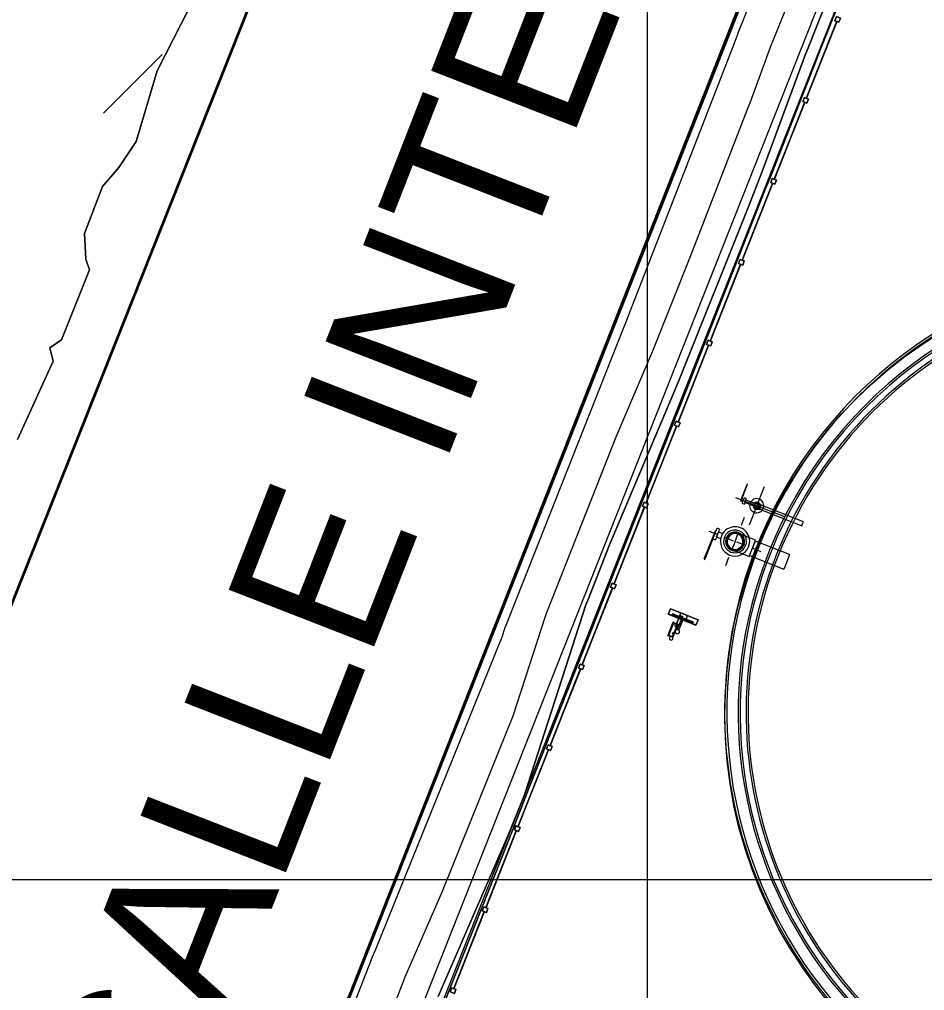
# Model space of a CAD drawing. Header units: metres. Extents: x -207 to 246, y -187 to 169.
# Drawn here: x -107.47 to -97.07, y -32.36 to -21.2 of the extents above; entities that cross this region are included whole.
import ezdxf

# ---------------------------------------------------------------- set-up
doc = ezdxf.new("R2010")
doc.units = ezdxf.units.M
doc.linetypes.add('Dash', pattern=[0.006, 0.003, -0.003])
for name, color, linetype, lineweight in [('A-GLAZ-CWMG', 7, 'Continuous', 9), ('ACHURADO', 7, 'Continuous', 9), ('C-TOPO', 7, 'Continuous', 9), ('C-TOPO-MAJR', 7, 'Continuous', 35), ('C-TOPO-MINR', 7, 'Continuous', 9), ('CERCO INTERIOR', 7, 'Continuous', 9), ('EQUIPOS PIS', 7, 'Continuous', 9), ('grilla', 7, 'Continuous', 9), ('P-SANR-FIXT', 7, 'Continuous', 9), ('P-SANR-FIXT-HDLN', 7, 'Dash', 9), ('solera', 7, 'Continuous', 35)]:
    doc.layers.add(name, color=color, linetype=linetype, lineweight=lineweight)
doc.layers.add('PR10-ARQ-PL-001-Emplazamiento-C-1_dwg', color=7, linetype='Continuous', lineweight=9, true_color=0x767676)
doc.layers.add('TEXTO', color=5, linetype='Continuous', lineweight=9, true_color=0x0000ff)
doc.styles.add('Arial', font='arial.ttf', dxfattribs={"height": 1.792988})

# ---------------------------------------------------------------- blocks, each defined once
blk = doc.blocks.new('Circular Mullion - 5mm-2127248-PLANTA SUPERFICIES')
at = {"layer": 'A-GLAZ-CWMG'}
for p, q in [((-107.648, -45.397), (-107.997, -46.28)), ((-107.646, -45.398), (-107.995, -46.281)), ((-107.995, -46.281), (-107.646, -45.398)), ((-107.993, -46.282), (-107.643, -45.399)), ((-107.646, -45.398), (-107.648, -45.397)), ((-107.643, -45.399), (-107.646, -45.398)), ((-107.997, -46.28), (-107.995, -46.281)), ((-107.995, -46.281), (-107.993, -46.282))]:
    blk.add_line(p, q, dxfattribs=at)
blk = doc.blocks.new('Rectangular Mullion - 50 x 50 mm-2128568-PLANTA SUPERFICIES')
at = {"layer": 'A-GLAZ-CWMG'}
for p, q in [((0.025, 0.025), (-0.025, 0.025)), ((-0.025, 0.025), (-0.025, -0.025)), ((0.025, -0.025), (0.025, 0.025)), ((-0.025, -0.025), (0.025, -0.025))]:
    blk.add_line(p, q, dxfattribs=at)
blk = doc.blocks.new('Rectangular Mullion - 50 x 50 mm-2128569-PLANTA SUPERFICIES')
at = {"layer": 'A-GLAZ-CWMG'}
for p, q in [((-0.025, -0.025), (-0.025, 0.025)), ((-0.025, 0.025), (0.025, 0.025)), ((0.025, 0.025), (0.025, -0.025)), ((0.025, -0.025), (-0.025, -0.025))]:
    blk.add_line(p, q, dxfattribs=at)
blk = doc.blocks.new('M_Tuberia Alimentación-01 - M_Tuberia Alimentación-01-2165010-PLANTA SUPERFICIES')
at = {"layer": 'P-SANR-FIXT'}
for p, q in [((-0.248, 0.025), (-0.255, 0.025)), ((-0.255, 0.025), (-0.255, -0.012)), ((-0.255, 0.02), (-0.255, -0.296)), ((-0.248, 0.02), (-0.255, 0.02)), ((-0.216, 0.065), (-0.248, 0.065)), ((-0.248, 0), (-0.248, 0.065)), ((-0.248, -0.012), (-0.248, 0.025)), ((-0.248, -0.296), (-0.248, 0.02)), ((-0.248, -0.065), (-0.248, 0)), ((-0.216, 0.065), (-0.216, 0)), ((-0.168, 0.03), (-0.216, 0.03)), ((-0.216, 0), (-0.216, 0.03)), ((-0.216, 0), (-0.216, -0.065)), ((-0.216, -0.03), (-0.216, 0)), ((-0.168, 0.03), (-0.168, 0)), ((-0.168, 0), (-0.168, -0.03)), ((0.215, 0.1), (0.106, 0.1)), ((0.215, 0), (0.215, 0.1)), ((0.639, 0.09), (0.215, 0.09)), ((0.215, 0), (0.215, 0.09)), ((0.215, -0.1), (0.215, 0)), ((0.215, -0.09), (0.215, 0)), ((0.639, 0.09), (0.639, 0)), ((0.639, 0), (0.639, -0.09)), ((-0.255, -0.317), (-0.255, -0.012)), ((-0.248, -0.012), (-0.255, -0.012)), ((-0.248, -0.012), (-0.248, -0.317)), ((-0.248, -0.065), (-0.216, -0.065)), ((-0.216, -0.03), (-0.168, -0.03)), ((0.106, -0.1), (0.215, -0.1)), ((0.215, -0.09), (0.639, -0.09)), ((-0.255, -0.296), (-0.255, -0.32)), ((-0.255, -0.317), (-0.248, -0.317)), ((-0.255, -0.32), (-0.248, -0.32)), ((-0.248, -0.32), (-0.248, -0.296))]:
    blk.add_line(p, q, dxfattribs=at)
at = {"layer": 'P-SANR-FIXT', "flags": 128}
for points in [[(0.106, 0.1), (0.102, 0.1), (0.097, 0.1), (0.093, 0.1), (0.089, 0.1), (0.085, 0.1), (0.081, 0.1), (0.077, 0.1), (0.073, 0.1), (0.069, 0.1), (0.065, 0.1), (0.061, 0.1), (0.057, 0.1), (0.053, 0.1), (0.05, 0.1), (0.046, 0.1), (0.043, 0.1), (0.039, 0.1), (0.036, 0.1), (0.033, 0.1), (0.03, 0.1), (0.027, 0.1), (0.024, 0.1), (0.022, 0.1), (0.019, 0.1), (0.017, 0.1), (0.015, 0.1), (0.012, 0.1), (0.011, 0.1), (0.009, 0.1), (0.007, 0.1), (0.006, 0.1), (0.004, 0.1), (0.003, 0.1), (0.002, 0.1), (0.002, 0.1), (0.001, 0.1), (0, 0.1), (0, 0.1), (0, 0.1)], [(0, -0.1), (0, -0.1), (0, -0.1), (0.001, -0.1), (0.001, -0.1), (0.002, -0.1), (0.003, -0.1), (0.004, -0.1), (0.005, -0.1), (0.007, -0.1), (0.008, -0.1), (0.01, -0.1), (0.012, -0.1), (0.014, -0.1), (0.016, -0.1), (0.018, -0.1), (0.021, -0.1), (0.024, -0.1), (0.026, -0.1), (0.029, -0.1), (0.032, -0.1), (0.035, -0.1), (0.038, -0.1), (0.042, -0.1), (0.045, -0.1), (0.049, -0.1), (0.052, -0.1), (0.056, -0.1), (0.06, -0.1), (0.064, -0.1), (0.068, -0.1), (0.071, -0.1), (0.076, -0.1), (0.08, -0.1), (0.084, -0.1), (0.088, -0.1), (0.092, -0.1), (0.096, -0.1), (0.101, -0.1), (0.105, -0.1), (0.106, -0.1)]]:
    blk.add_lwpolyline(points, dxfattribs=at)
at = {"layer": 'P-SANR-FIXT'}
for radius, start, end in [(0.168, 360, 180), (0.168, 360, 180), (0.168, 360, 180), (0.168, 360, 180), (0.168, 360, 180), (0.168, 360, 180), (0.131, 0, 180), (0.131, 360, 180), (0.131, 360, 180), (0.131, 360, 180), (0.168, 180, 360), (0.168, 180, 360), (0.168, 180, 360), (0.168, 180, 360), (0.168, 180, 360), (0.168, 180, 360), (0.131, 180, 0), (0.131, 180, 360), (0.131, 180, 360), (0.131, 180, 360), (0.109, 360, 180), (0.109, 360, 180), (0.109, 360, 180), (0.109, 360, 180), (0.109, 180, 360), (0.109, 180, 360), (0.109, 180, 360), (0.109, 180, 360), (0.1, 0, 180), (0.091, 0, 180), (0.091, 0, 180), (0.091, 0, 180), (0.091, 0, 180), (0.091, 180, 0), (0.091, 180, 0), (0.091, 180, 0), (0.091, 180, 0), (0.1, 180, 360)]:
    blk.add_arc((0, 0), radius, start, end, dxfattribs=at)
at = {"layer": 'P-SANR-FIXT-HDLN'}
for p, q in [((0, 0), (0, 0.301)), ((-0.322, 0), (0, 0)), ((0.322, 0), (0, 0)), ((0, 0), (0, -0.301))]:
    blk.add_line(p, q, dxfattribs=at)
blk = doc.blocks.new('M_Tuberia Control-01 - M_Tuberia Control-01-2163993-PLANTA SUPERFICIES')
at = {"layer": 'P-SANR-FIXT'}
for p, q in [((0.153, 0.171), (0.148, 0.171)), ((0.148, 0.171), (0.214, 0.171)), ((0.148, 0.171), (0.148, -0.171)), ((0.148, 0.171), (0.148, -0.171)), ((0.214, 0.171), (0.153, 0.171)), ((0.153, 0.171), (0.153, -0.171)), ((0.153, 0.171), (0.153, -0.171)), ((0.157, 0.122), (0.157, -0.123)), ((0.167, -0.123), (0.167, 0.122)), ((0.214, -0.171), (0.214, 0.171)), ((0.214, 0.171), (0.214, -0.171)), ((0.084, 0.084), (-0.084, 0.084)), ((-0.084, 0.084), (0.084, 0.084)), ((-0.084, 0.084), (-0.084, 0.078)), ((-0.084, 0.084), (-0.084, 0.078)), ((0.084, 0.078), (-0.084, 0.078)), ((-0.084, 0.078), (0.084, 0.078)), ((-0.079, 0.078), (0.079, 0.078)), ((0.079, 0.078), (-0.079, 0.078)), ((-0.079, 0.025), (-0.079, 0.078)), ((-0.079, 0.078), (-0.079, 0.025)), ((-0.079, 0.025), (0.079, 0.025)), ((0.079, 0.025), (-0.079, 0.025)), ((-0.077, 0.078), (-0.077, 0.029)), ((-0.077, 0.029), (-0.077, 0.078)), ((0.077, 0.078), (-0.077, 0.078)), ((-0.077, 0.078), (0.077, 0.078)), ((-0.077, 0.029), (0.077, 0.029)), ((0.077, 0.029), (-0.077, 0.029)), ((0.124, 0.01), (0.023, 0.01)), ((0.124, 0.01), (0.023, 0.01)), ((0.184, 0.042), (0.065, 0.042)), ((0.065, 0.042), (0.184, 0.042)), ((0.065, 0.042), (0.065, 0.01)), ((0.065, 0.042), (0.065, 0.01)), ((0.184, 0.01), (0.065, 0.01)), ((0.065, 0.01), (0.184, 0.01)), ((0.077, 0.029), (0.077, 0.078)), ((0.077, 0.029), (0.077, 0.078)), ((0.079, 0.078), (0.079, 0.025)), ((0.079, 0.078), (0.079, 0.025)), ((0.084, 0.078), (0.084, 0.084)), ((0.084, 0.084), (0.084, 0.078)), ((0.148, 0.011), (0.124, 0.011)), ((0.124, 0.011), (0.124, 0.01)), ((0.214, 0.042), (0.148, 0.042)), ((0.148, 0.042), (0.214, 0.042)), ((0.148, 0.042), (0.148, -0.04)), ((0.148, 0.042), (0.148, -0.04)), ((0.148, 0.001), (0.148, 0.011)), ((0.148, -0.009), (0.148, 0.001)), ((0.157, 0.099), (0.157, -0.099)), ((0.168, -0.099), (0.168, 0.099)), ((0.184, 0.01), (0.184, 0.042)), ((0.184, 0.042), (0.184, 0.01)), ((0.214, -0.04), (0.214, 0.042)), ((0.214, 0.042), (0.214, -0.04)), ((0.023, -0.01), (0.124, -0.01)), ((0.023, -0.01), (0.124, -0.01)), ((0.129, -0.009), (0.148, -0.009)), ((0.214, -0.04), (0.148, -0.04)), ((0.148, -0.04), (0.214, -0.04)), ((0.214, -0.171), (0.148, -0.171)), ((0.148, -0.171), (0.153, -0.171)), ((0.153, -0.171), (0.214, -0.171))]:
    blk.add_line(p, q, dxfattribs=at)
at = {"layer": 'P-SANR-FIXT', "flags": 128}
for points in [[(0.157, 0.124), (0.157, 0.124), (0.157, 0.124), (0.157, 0.124), (0.157, 0.124), (0.157, 0.124), (0.157, 0.123), (0.157, 0.123), (0.157, 0.123), (0.157, 0.122), (0.157, 0.122), (0.157, 0.122), (0.157, 0.121), (0.157, 0.121), (0.157, 0.12), (0.157, 0.12), (0.157, 0.119), (0.157, 0.118), (0.157, 0.118), (0.157, 0.117), (0.157, 0.116), (0.157, 0.116), (0.157, 0.115), (0.157, 0.114), (0.157, 0.113), (0.157, 0.113), (0.157, 0.112), (0.157, 0.111), (0.157, 0.11), (0.157, 0.109), (0.157, 0.108), (0.157, 0.107), (0.157, 0.106), (0.157, 0.105), (0.157, 0.104), (0.157, 0.103), (0.157, 0.102), (0.157, 0.101), (0.157, 0.1), (0.157, 0.099), (0.157, 0.099)], [(0.168, 0.099), (0.168, 0.1), (0.168, 0.101), (0.168, 0.102), (0.168, 0.103), (0.168, 0.104), (0.168, 0.105), (0.168, 0.106), (0.168, 0.107), (0.168, 0.108), (0.168, 0.109), (0.168, 0.11), (0.168, 0.111), (0.168, 0.111), (0.168, 0.112), (0.168, 0.113), (0.168, 0.114), (0.168, 0.115), (0.168, 0.115), (0.168, 0.116), (0.168, 0.117), (0.168, 0.118), (0.168, 0.118), (0.168, 0.119), (0.168, 0.119), (0.168, 0.12), (0.168, 0.121), (0.168, 0.121), (0.168, 0.122), (0.168, 0.122), (0.168, 0.122), (0.168, 0.123), (0.168, 0.123), (0.168, 0.123), (0.168, 0.123), (0.168, 0.124), (0.168, 0.124), (0.168, 0.124), (0.168, 0.124), (0.168, 0.124)], [(0.157, -0.099), (0.157, -0.1), (0.157, -0.101), (0.157, -0.102), (0.157, -0.103), (0.157, -0.104), (0.157, -0.105), (0.157, -0.106), (0.157, -0.107), (0.157, -0.108), (0.157, -0.109), (0.157, -0.11), (0.157, -0.111), (0.157, -0.112), (0.157, -0.113), (0.157, -0.113), (0.157, -0.114), (0.157, -0.115), (0.157, -0.116), (0.157, -0.116), (0.157, -0.117), (0.157, -0.118), (0.157, -0.119), (0.157, -0.119), (0.157, -0.12), (0.157, -0.12), (0.157, -0.121), (0.157, -0.121), (0.157, -0.122), (0.157, -0.122), (0.157, -0.123), (0.157, -0.123), (0.157, -0.123), (0.157, -0.123), (0.157, -0.124), (0.157, -0.124), (0.157, -0.124), (0.157, -0.124), (0.157, -0.124), (0.157, -0.124)], [(0.168, -0.124), (0.168, -0.124), (0.168, -0.124), (0.168, -0.124), (0.168, -0.124), (0.168, -0.124), (0.168, -0.124), (0.168, -0.123), (0.168, -0.123), (0.168, -0.123), (0.168, -0.122), (0.168, -0.122), (0.168, -0.121), (0.168, -0.121), (0.168, -0.12), (0.168, -0.12), (0.168, -0.119), (0.168, -0.119), (0.168, -0.118), (0.168, -0.117), (0.168, -0.117), (0.168, -0.116), (0.168, -0.115), (0.168, -0.114), (0.168, -0.114), (0.168, -0.113), (0.168, -0.112), (0.168, -0.111), (0.168, -0.11), (0.168, -0.109), (0.168, -0.108), (0.168, -0.107), (0.168, -0.106), (0.168, -0.105), (0.168, -0.105), (0.168, -0.104), (0.168, -0.103), (0.168, -0.102), (0.168, -0.101), (0.168, -0.1), (0.168, -0.099)]]:
    blk.add_lwpolyline(points, dxfattribs=at)
at = {"layer": 'P-SANR-FIXT'}
for centre, radius, start, end in [((0.163, 0.124), 0.00518, 90, 270), ((0.163, 0.124), 0.00518, 270, 90), ((-0.099, 0.038), 0.02, 360, 180), ((-0.099, 0.038), 0.02, 0, 180), ((-0.099, 0.038), 0.02, 180, 360), ((-0.099, 0.038), 0.02, 180, 360), ((-0.039, 0.038), 0.0075, 0, 180), ((-0.039, 0.038), 0.0075, 0, 180), ((-0.039, 0.038), 0.0075, 180, 360), ((-0.039, 0.038), 0.0075, 180, 0), ((0, 0), 0.025, 0, 180), ((0, 0), 0.025, 0, 180), ((0, 0), 0.025, 180, 360), ((0, 0), 0.025, 180, 0), ((0.065, 0.038), 0.02, 0, 180), ((0.065, 0.038), 0.02, 0, 180), ((0.065, 0.038), 0.02, 180, 360), ((0.065, 0.038), 0.02, 180, 0), ((0.124, 0), 0.01, 0, 180), ((0.124, 0), 0.01, 0, 180), ((0.124, 0), 0.01, 180, 360), ((0.124, 0), 0.01, 180, 0), ((0.163, -0.124), 0.00518, 90, 270), ((0.163, -0.124), 0.00518, 270, 90)]:
    blk.add_arc(centre, radius, start, end, dxfattribs=at)
for points, knots in [([(0.163, 0.119), (0.162, 0.119), (0.162, 0.119), (0.161, 0.119), (0.161, 0.119), (0.16, 0.119), (0.16, 0.12), (0.159, 0.12), (0.159, 0.12), (0.159, 0.12), (0.159, 0.121), (0.158, 0.121), (0.158, 0.121), (0.158, 0.121), (0.158, 0.121), (0.158, 0.122), (0.158, 0.122), (0.158, 0.122), (0.158, 0.122), (0.158, 0.122), (0.158, 0.122), (0.158, 0.122), (0.158, 0.123), (0.158, 0.122), (0.158, 0.122), (0.158, 0.122), (0.158, 0.122), (0.158, 0.122), (0.158, 0.122), (0.158, 0.122), (0.158, 0.121), (0.158, 0.121), (0.158, 0.121), (0.158, 0.121), (0.159, 0.121), (0.159, 0.12), (0.159, 0.12), (0.159, 0.12), (0.16, 0.12), (0.16, 0.119), (0.161, 0.119), (0.161, 0.119), (0.162, 0.119), (0.162, 0.119), (0.163, 0.119)], [0, 0, 0, 0, 0.055556, 0.083333, 0.111111, 0.138889, 0.166667, 0.194444, 0.222222, 0.25, 0.277778, 0.305556, 0.319444, 0.333333, 0.347222, 0.361111, 0.388889, 0.416667, 0.430556, 0.444444, 0.458333, 0.472222, 0.5, 0.527778, 0.541667, 0.555556, 0.569444, 0.583333, 0.611111, 0.638889, 0.652778, 0.666667, 0.680556, 0.694444, 0.722222, 0.75, 0.777778, 0.805556, 0.833333, 0.861111, 0.888889, 0.916667, 0.944444, 1, 1, 1, 1]), ([(0.163, 0.119), (0.163, 0.119), (0.163, 0.119), (0.164, 0.119), (0.164, 0.119), (0.165, 0.119), (0.165, 0.12), (0.166, 0.12), (0.166, 0.12), (0.166, 0.12), (0.166, 0.121), (0.167, 0.121), (0.167, 0.121), (0.167, 0.121), (0.167, 0.121), (0.167, 0.122), (0.167, 0.122), (0.167, 0.122), (0.167, 0.122), (0.167, 0.122), (0.167, 0.122), (0.167, 0.122), (0.167, 0.123), (0.167, 0.122), (0.167, 0.122), (0.167, 0.122), (0.167, 0.122), (0.167, 0.122), (0.167, 0.122), (0.167, 0.122), (0.167, 0.121), (0.167, 0.121), (0.167, 0.121), (0.167, 0.121), (0.166, 0.121), (0.166, 0.12), (0.166, 0.12), (0.166, 0.12), (0.165, 0.12), (0.165, 0.119), (0.164, 0.119), (0.164, 0.119), (0.163, 0.119), (0.163, 0.119), (0.163, 0.119)], [0, 0, 0, 0, 0.055556, 0.083333, 0.111111, 0.138889, 0.166667, 0.194444, 0.222222, 0.25, 0.277778, 0.305556, 0.319444, 0.333333, 0.347222, 0.361111, 0.388889, 0.416667, 0.430556, 0.444444, 0.458333, 0.472222, 0.5, 0.527778, 0.541667, 0.555556, 0.569444, 0.583333, 0.611111, 0.638889, 0.652778, 0.666667, 0.680556, 0.694444, 0.722222, 0.75, 0.777778, 0.805556, 0.833333, 0.861111, 0.888889, 0.916667, 0.944444, 1, 1, 1, 1]), ([(0.025, 0), (0.025, 0.001), (0.025, 0.002), (0.025, 0.005), (0.024, 0.007), (0.023, 0.009), (0.023, 0.009), (0.023, 0.01), (0.023, 0.01), (0.023, 0.01), (0.023, 0.01)], [0, 0, 0, 0, 0.142857, 0.285714, 0.571429, 0.678571, 0.785714, 0.839286, 0.892857, 1, 1, 1, 1]), ([(0.023, 0.01), (0.023, 0.01), (0.023, 0.01), (0.023, 0.009), (0.024, 0.007), (0.025, 0.003), (0.025, 0.001), (0.025, 0)], [0, 0, 0, 0, 0.142857, 0.285714, 0.571429, 0.785714, 1, 1, 1, 1]), ([(0.025, 0), (0.025, 0.001), (0.025, 0.002), (0.025, 0.005), (0.024, 0.007), (0.023, 0.009), (0.023, 0.009), (0.023, 0.01), (0.023, 0.01), (0.023, 0.01), (0.023, 0.01)], [0, 0, 0, 0, 0.142857, 0.285714, 0.571429, 0.678571, 0.785714, 0.839286, 0.892857, 1, 1, 1, 1]), ([(0.023, 0.01), (0.023, 0.01), (0.023, 0.01), (0.023, 0.009), (0.024, 0.007), (0.025, 0.003), (0.025, 0.001), (0.025, 0)], [0, 0, 0, 0, 0.142857, 0.285714, 0.571429, 0.785714, 1, 1, 1, 1]), ([(0.025, 0), (0.025, -0.001), (0.025, -0.002), (0.025, -0.005), (0.024, -0.007), (0.023, -0.009), (0.023, -0.009), (0.023, -0.01), (0.023, -0.01), (0.023, -0.01), (0.023, -0.01)], [0, 0, 0, 0, 0.142857, 0.285714, 0.571429, 0.678571, 0.785714, 0.839286, 0.892857, 1, 1, 1, 1]), ([(0.023, -0.01), (0.023, -0.01), (0.023, -0.01), (0.023, -0.009), (0.024, -0.007), (0.025, -0.003), (0.025, -0.001), (0.025, 0)], [0, 0, 0, 0, 0.142857, 0.285714, 0.571429, 0.785714, 1, 1, 1, 1]), ([(0.025, 0), (0.025, -0.001), (0.025, -0.002), (0.025, -0.005), (0.024, -0.007), (0.023, -0.009), (0.023, -0.009), (0.023, -0.01), (0.023, -0.01), (0.023, -0.01), (0.023, -0.01)], [0, 0, 0, 0, 0.142857, 0.285714, 0.571429, 0.678571, 0.785714, 0.839286, 0.892857, 1, 1, 1, 1]), ([(0.023, -0.01), (0.023, -0.01), (0.023, -0.01), (0.023, -0.009), (0.024, -0.007), (0.025, -0.003), (0.025, -0.001), (0.025, 0)], [0, 0, 0, 0, 0.142857, 0.285714, 0.571429, 0.785714, 1, 1, 1, 1]), ([(0.114, 0), (0.114, 0), (0.114, 0.001), (0.115, 0.002), (0.115, 0.003), (0.115, 0.003), (0.115, 0.004), (0.115, 0.004), (0.116, 0.005), (0.116, 0.006), (0.116, 0.006), (0.117, 0.006), (0.117, 0.007), (0.117, 0.007), (0.118, 0.008), (0.119, 0.008), (0.119, 0.009), (0.12, 0.009), (0.121, 0.009), (0.122, 0.01), (0.124, 0.01), (0.124, 0.01)], [0, 0, 0, 0, 0.071429, 0.107143, 0.142857, 0.178571, 0.214286, 0.25, 0.285714, 0.321429, 0.357143, 0.392857, 0.428571, 0.464286, 0.5, 0.571429, 0.607143, 0.642857, 0.714286, 0.857143, 1, 1, 1, 1]), ([(0.124, 0.01), (0.124, 0.01), (0.122, 0.01), (0.121, 0.009), (0.12, 0.009), (0.119, 0.009), (0.119, 0.008), (0.118, 0.008), (0.118, 0.008), (0.117, 0.007), (0.117, 0.007), (0.117, 0.006), (0.116, 0.006), (0.116, 0.006), (0.116, 0.005), (0.115, 0.004), (0.115, 0.004), (0.115, 0.003), (0.115, 0.003), (0.115, 0.002), (0.114, 0.001), (0.114, 0), (0.114, 0)], [0, 0, 0, 0, 0.142857, 0.285714, 0.357143, 0.392857, 0.428571, 0.464286, 0.5, 0.535714, 0.571429, 0.607143, 0.642857, 0.678571, 0.714286, 0.75, 0.785714, 0.821429, 0.857143, 0.892857, 0.928571, 1, 1, 1, 1]), ([(0.114, 0), (0.114, 0), (0.114, 0.001), (0.115, 0.002), (0.115, 0.003), (0.115, 0.003), (0.115, 0.004), (0.115, 0.004), (0.116, 0.005), (0.116, 0.006), (0.116, 0.006), (0.117, 0.006), (0.117, 0.007), (0.117, 0.007), (0.118, 0.008), (0.119, 0.008), (0.119, 0.009), (0.12, 0.009), (0.121, 0.009), (0.122, 0.01), (0.124, 0.01), (0.124, 0.01)], [0, 0, 0, 0, 0.071429, 0.107143, 0.142857, 0.178571, 0.214286, 0.25, 0.285714, 0.321429, 0.357143, 0.392857, 0.428571, 0.464286, 0.5, 0.571429, 0.607143, 0.642857, 0.714286, 0.857143, 1, 1, 1, 1]), ([(0.124, 0.01), (0.124, 0.01), (0.122, 0.01), (0.121, 0.009), (0.12, 0.009), (0.119, 0.009), (0.119, 0.008), (0.118, 0.008), (0.118, 0.008), (0.117, 0.007), (0.117, 0.007), (0.117, 0.006), (0.116, 0.006), (0.116, 0.006), (0.116, 0.005), (0.115, 0.004), (0.115, 0.004), (0.115, 0.003), (0.115, 0.003), (0.115, 0.002), (0.114, 0.001), (0.114, 0), (0.114, 0)], [0, 0, 0, 0, 0.142857, 0.285714, 0.357143, 0.392857, 0.428571, 0.464286, 0.5, 0.535714, 0.571429, 0.607143, 0.642857, 0.678571, 0.714286, 0.75, 0.785714, 0.821429, 0.857143, 0.892857, 0.928571, 1, 1, 1, 1]), ([(0.134, 0.001), (0.134, 0.002), (0.134, 0.002), (0.134, 0.003), (0.134, 0.004), (0.133, 0.004), (0.133, 0.005), (0.133, 0.005), (0.133, 0.006), (0.133, 0.006), (0.132, 0.006), (0.132, 0.006), (0.132, 0.007), (0.131, 0.007), (0.131, 0.007), (0.131, 0.008), (0.131, 0.008), (0.13, 0.008), (0.13, 0.008), (0.13, 0.009), (0.129, 0.009), (0.129, 0.009), (0.129, 0.009), (0.129, 0.009), (0.129, 0.009), (0.128, 0.009), (0.128, 0.009), (0.128, 0.009), (0.127, 0.01), (0.127, 0.01), (0.127, 0.01), (0.126, 0.01), (0.125, 0.01), (0.125, 0.01), (0.124, 0.01)], [0, 0, 0, 0, 0.083333, 0.125, 0.166667, 0.208333, 0.25, 0.291667, 0.3125, 0.333333, 0.354167, 0.375, 0.416667, 0.458333, 0.479167, 0.5, 0.520833, 0.541667, 0.583333, 0.625, 0.645833, 0.65625, 0.666667, 0.677083, 0.6875, 0.708333, 0.75, 0.791667, 0.8125, 0.833333, 0.854167, 0.875, 0.916667, 1, 1, 1, 1]), ([(0.124, 0.01), (0.125, 0.01), (0.125, 0.01), (0.126, 0.01), (0.127, 0.01), (0.127, 0.01), (0.127, 0.01), (0.128, 0.009), (0.128, 0.009), (0.128, 0.009), (0.129, 0.009), (0.129, 0.009), (0.129, 0.009), (0.129, 0.009), (0.129, 0.009), (0.13, 0.009), (0.13, 0.008), (0.13, 0.008), (0.131, 0.008), (0.131, 0.008), (0.131, 0.007), (0.131, 0.007), (0.132, 0.007), (0.132, 0.006), (0.132, 0.006), (0.133, 0.006), (0.133, 0.006), (0.133, 0.005), (0.133, 0.005), (0.133, 0.004), (0.134, 0.004), (0.134, 0.003), (0.134, 0.002), (0.134, 0.002), (0.134, 0.001)], [0, 0, 0, 0, 0.083333, 0.125, 0.145833, 0.166667, 0.1875, 0.208333, 0.25, 0.291667, 0.3125, 0.322917, 0.333333, 0.34375, 0.354167, 0.375, 0.416667, 0.458333, 0.479167, 0.5, 0.520833, 0.541667, 0.583333, 0.625, 0.645833, 0.666667, 0.6875, 0.708333, 0.75, 0.791667, 0.833333, 0.875, 0.916667, 1, 1, 1, 1]), ([(0.134, 0), (0.134, -0.001), (0.134, -0.001), (0.134, -0.003), (0.134, -0.004), (0.133, -0.005), (0.132, -0.006), (0.132, -0.007), (0.131, -0.007), (0.131, -0.008), (0.131, -0.008), (0.131, -0.008), (0.13, -0.008), (0.13, -0.008), (0.13, -0.009), (0.129, -0.009), (0.129, -0.009), (0.129, -0.009), (0.129, -0.009), (0.129, -0.009), (0.129, -0.009), (0.129, -0.009), (0.129, -0.009), (0.129, -0.009), (0.13, -0.009), (0.13, -0.008), (0.13, -0.008), (0.131, -0.008), (0.131, -0.008), (0.131, -0.008), (0.131, -0.007), (0.132, -0.007), (0.132, -0.006), (0.133, -0.005), (0.134, -0.004), (0.134, -0.003), (0.134, -0.001), (0.134, -0.001), (0.134, 0)], [0, 0, 0, 0, 0.055556, 0.083333, 0.111111, 0.166667, 0.222222, 0.277778, 0.305556, 0.319444, 0.333333, 0.347222, 0.361111, 0.388889, 0.416667, 0.430556, 0.444444, 0.458333, 0.472222, 0.5, 0.527778, 0.541667, 0.555556, 0.569444, 0.583333, 0.611111, 0.638889, 0.652778, 0.666667, 0.680556, 0.694444, 0.722222, 0.777778, 0.833333, 0.888889, 0.916667, 0.944444, 1, 1, 1, 1]), ([(0.124, -0.01), (0.124, -0.01), (0.122, -0.01), (0.121, -0.009), (0.12, -0.009), (0.119, -0.009), (0.119, -0.008), (0.118, -0.008), (0.118, -0.008), (0.117, -0.007), (0.117, -0.007), (0.117, -0.006), (0.116, -0.006), (0.116, -0.006), (0.116, -0.005), (0.115, -0.004), (0.115, -0.004), (0.115, -0.003), (0.115, -0.003), (0.115, -0.002), (0.114, -0.001), (0.114, 0), (0.114, 0)], [0, 0, 0, 0, 0.142857, 0.285714, 0.357143, 0.392857, 0.428571, 0.464286, 0.5, 0.535714, 0.571429, 0.607143, 0.642857, 0.678571, 0.714286, 0.75, 0.785714, 0.821429, 0.857143, 0.892857, 0.928571, 1, 1, 1, 1]), ([(0.114, 0), (0.114, 0), (0.114, -0.001), (0.115, -0.002), (0.115, -0.003), (0.115, -0.003), (0.115, -0.004), (0.115, -0.004), (0.116, -0.005), (0.116, -0.006), (0.116, -0.006), (0.117, -0.006), (0.117, -0.007), (0.117, -0.007), (0.118, -0.008), (0.119, -0.008), (0.119, -0.009), (0.12, -0.009), (0.121, -0.009), (0.122, -0.01), (0.124, -0.01), (0.124, -0.01)], [0, 0, 0, 0, 0.071429, 0.107143, 0.142857, 0.178571, 0.214286, 0.25, 0.285714, 0.321429, 0.357143, 0.392857, 0.428571, 0.464286, 0.5, 0.571429, 0.607143, 0.642857, 0.714286, 0.857143, 1, 1, 1, 1]), ([(0.114, 0), (0.114, 0), (0.114, -0.001), (0.115, -0.002), (0.115, -0.003), (0.115, -0.003), (0.115, -0.004), (0.115, -0.004), (0.116, -0.005), (0.116, -0.006), (0.116, -0.006), (0.117, -0.006), (0.117, -0.007), (0.117, -0.007), (0.118, -0.008), (0.119, -0.008), (0.119, -0.009), (0.12, -0.009), (0.121, -0.009), (0.122, -0.01), (0.124, -0.01), (0.124, -0.01)], [0, 0, 0, 0, 0.071429, 0.107143, 0.142857, 0.178571, 0.214286, 0.25, 0.285714, 0.321429, 0.357143, 0.392857, 0.428571, 0.464286, 0.5, 0.571429, 0.607143, 0.642857, 0.714286, 0.857143, 1, 1, 1, 1]), ([(0.124, -0.01), (0.124, -0.01), (0.122, -0.01), (0.121, -0.009), (0.12, -0.009), (0.119, -0.009), (0.119, -0.008), (0.118, -0.008), (0.118, -0.008), (0.117, -0.007), (0.117, -0.007), (0.117, -0.006), (0.116, -0.006), (0.116, -0.006), (0.116, -0.005), (0.115, -0.004), (0.115, -0.004), (0.115, -0.003), (0.115, -0.003), (0.115, -0.002), (0.114, -0.001), (0.114, 0), (0.114, 0)], [0, 0, 0, 0, 0.142857, 0.285714, 0.357143, 0.392857, 0.428571, 0.464286, 0.5, 0.535714, 0.571429, 0.607143, 0.642857, 0.678571, 0.714286, 0.75, 0.785714, 0.821429, 0.857143, 0.892857, 0.928571, 1, 1, 1, 1]), ([(0.163, -0.119), (0.162, -0.119), (0.162, -0.119), (0.161, -0.119), (0.161, -0.119), (0.16, -0.12), (0.16, -0.12), (0.159, -0.12), (0.159, -0.12), (0.159, -0.121), (0.159, -0.121), (0.158, -0.121), (0.158, -0.121), (0.158, -0.121), (0.158, -0.122), (0.158, -0.122), (0.158, -0.122), (0.158, -0.122), (0.158, -0.123), (0.158, -0.123), (0.158, -0.123), (0.158, -0.123), (0.158, -0.123), (0.158, -0.123), (0.158, -0.123), (0.158, -0.123), (0.158, -0.123), (0.158, -0.122), (0.158, -0.122), (0.158, -0.122), (0.158, -0.122), (0.158, -0.121), (0.158, -0.121), (0.158, -0.121), (0.159, -0.121), (0.159, -0.121), (0.159, -0.12), (0.159, -0.12), (0.16, -0.12), (0.16, -0.12), (0.161, -0.119), (0.161, -0.119), (0.162, -0.119), (0.162, -0.119), (0.163, -0.119)], [0, 0, 0, 0, 0.055556, 0.083333, 0.111111, 0.138889, 0.166667, 0.194444, 0.222222, 0.25, 0.277778, 0.305556, 0.319444, 0.333333, 0.347222, 0.361111, 0.388889, 0.416667, 0.430556, 0.444444, 0.458333, 0.472222, 0.5, 0.527778, 0.541667, 0.555556, 0.569444, 0.583333, 0.611111, 0.638889, 0.652778, 0.666667, 0.680556, 0.694444, 0.722222, 0.75, 0.777778, 0.805556, 0.833333, 0.861111, 0.888889, 0.916667, 0.944444, 1, 1, 1, 1]), ([(0.163, -0.119), (0.163, -0.119), (0.163, -0.119), (0.164, -0.119), (0.164, -0.119), (0.165, -0.12), (0.165, -0.12), (0.166, -0.12), (0.166, -0.12), (0.166, -0.121), (0.166, -0.121), (0.167, -0.121), (0.167, -0.121), (0.167, -0.121), (0.167, -0.122), (0.167, -0.122), (0.167, -0.122), (0.167, -0.122), (0.167, -0.123), (0.167, -0.123), (0.167, -0.123), (0.167, -0.123), (0.167, -0.123), (0.167, -0.123), (0.167, -0.123), (0.167, -0.123), (0.167, -0.123), (0.167, -0.122), (0.167, -0.122), (0.167, -0.122), (0.167, -0.122), (0.167, -0.121), (0.167, -0.121), (0.167, -0.121), (0.166, -0.121), (0.166, -0.121), (0.166, -0.12), (0.166, -0.12), (0.165, -0.12), (0.165, -0.12), (0.164, -0.119), (0.164, -0.119), (0.163, -0.119), (0.163, -0.119), (0.163, -0.119)], [0, 0, 0, 0, 0.055556, 0.083333, 0.111111, 0.138889, 0.166667, 0.194444, 0.222222, 0.25, 0.277778, 0.305556, 0.319444, 0.333333, 0.347222, 0.361111, 0.388889, 0.416667, 0.430556, 0.444444, 0.458333, 0.472222, 0.5, 0.527778, 0.541667, 0.555556, 0.569444, 0.583333, 0.611111, 0.638889, 0.652778, 0.666667, 0.680556, 0.694444, 0.722222, 0.75, 0.777778, 0.805556, 0.833333, 0.861111, 0.888889, 0.916667, 0.944444, 1, 1, 1, 1])]:
    blk.add_open_spline(points, degree=3, knots=knots, dxfattribs=at)
for points in [[(0.134, 0), (0.134, 0), (0.134, 0.001), (0.134, 0.001), (0.134, 0.001)], [(0.134, 0.001), (0.134, 0.001), (0.134, 0.001), (0.134, 0), (0.134, 0)]]:
    blk.add_open_spline(points, degree=3, dxfattribs=at)
blk = doc.blocks.new('M_Tuberia Alimentación-02 - M_Tuberia Alimentación-02-2155587-PLANTA SUPERFICIES')
at = {"layer": 'P-SANR-FIXT'}
for p, q in [((0, 0), (0, 0.239)), ((-0.19, 0.19), (-0.193, 0.19)), ((-0.193, 0.19), (-0.193, 0.186)), ((-0.193, 0.19), (-0.193, 0.183)), ((-0.193, 0), (-0.193, 0.186)), ((-0.193, 0.183), (-0.193, -0.006)), ((-0.193, 0.183), (-0.19, 0.183)), ((-0.19, 0.183), (-0.19, 0.19)), ((-0.19, 0.186), (-0.19, 0.19)), ((-0.19, 0.186), (-0.19, 0)), ((-0.19, -0.006), (-0.19, 0.183)), ((-0.193, 0), (-0.193, -0.014)), ((-0.193, 0), (-0.19, 0)), ((-0.165, 0.014), (-0.19, 0.014)), ((-0.19, 0.014), (-0.19, 0)), ((-0.19, -0.014), (-0.19, 0)), ((-0.19, 0), (-0.19, -0.014)), ((-0.138, 0.034), (-0.165, 0.034)), ((-0.165, 0), (-0.165, 0.034)), ((-0.165, 0), (-0.165, 0.014)), ((-0.165, -0.014), (-0.165, 0)), ((-0.165, -0.034), (-0.165, 0)), ((-0.138, 0), (-0.138, 0.034)), ((-0.041, 0.014), (-0.138, 0.014)), ((-0.138, 0), (-0.138, 0.014)), ((-0.138, -0.034), (-0.138, 0)), ((-0.138, -0.014), (-0.138, 0)), ((-0.041, 0), (-0.041, 0.014)), ((-0.041, -0.014), (-0.041, 0)), ((0.047, 0.026), (0.042, 0.026)), ((0.047, 0), (0.047, 0.026)), ((0.566, 0.025), (0.047, 0.025)), ((0.047, 0), (0.047, 0.025)), ((0.047, -0.026), (0.047, 0)), ((0.566, 0), (0.566, 0.025)), ((-0.262, 0), (0.341, 0)), ((-0.193, -0.006), (-0.19, -0.006)), ((-0.193, -0.014), (-0.19, -0.014)), ((-0.19, -0.014), (-0.165, -0.014)), ((-0.165, -0.034), (-0.138, -0.034)), ((-0.138, -0.014), (-0.041, -0.014)), ((0, 0), (0, -0.239)), ((0.042, -0.026), (0.047, -0.026)), ((0.047, -0.025), (0.047, 0)), ((0.047, -0.025), (0.566, -0.025)), ((0.566, -0.025), (0.566, 0))]:
    blk.add_line(p, q, dxfattribs=at)
at = {"layer": 'P-SANR-FIXT', "flags": 128}
for points in [[(0.042, 0.026), (0.04, 0.026), (0.039, 0.026), (0.037, 0.026), (0.035, 0.026), (0.034, 0.026), (0.032, 0.026), (0.03, 0.026), (0.029, 0.026), (0.027, 0.026), (0.026, 0.026), (0.024, 0.026), (0.023, 0.026), (0.021, 0.026), (0.02, 0.026), (0.018, 0.026), (0.017, 0.026), (0.016, 0.026), (0.014, 0.026), (0.013, 0.026), (0.012, 0.026), (0.011, 0.026), (0.01, 0.026), (0.009, 0.026), (0.008, 0.026), (0.007, 0.026), (0.006, 0.026), (0.005, 0.026), (0.004, 0.026), (0.004, 0.026), (0.003, 0.026), (0.002, 0.026), (0.002, 0.026), (0.001, 0.026), (0.001, 0.026), (0.001, 0.026), (0, 0.026), (0, 0.026), (0, 0.026), (0, 0.026)], [(0, -0.026), (0, -0.026), (0, -0.026), (0, -0.026), (0.001, -0.026), (0.001, -0.026), (0.001, -0.026), (0.002, -0.026), (0.002, -0.026), (0.003, -0.026), (0.003, -0.026), (0.004, -0.026), (0.005, -0.026), (0.006, -0.026), (0.006, -0.026), (0.007, -0.026), (0.008, -0.026), (0.009, -0.026), (0.01, -0.026), (0.012, -0.026), (0.013, -0.026), (0.014, -0.026), (0.015, -0.026), (0.017, -0.026), (0.018, -0.026), (0.019, -0.026), (0.021, -0.026), (0.022, -0.026), (0.024, -0.026), (0.025, -0.026), (0.027, -0.026), (0.028, -0.026), (0.03, -0.026), (0.032, -0.026), (0.033, -0.026), (0.035, -0.026), (0.037, -0.026), (0.038, -0.026), (0.04, -0.026), (0.042, -0.026), (0.042, -0.026)]]:
    blk.add_lwpolyline(points, dxfattribs=at)
at = {"layer": 'P-SANR-FIXT'}
for radius, start, end in [(0.0814, 360, 180), (0.0814, 360, 180), (0.0814, 360, 180), (0.0814, 360, 180), (0.0814, 180, 360), (0.0814, 180, 360), (0.0814, 180, 360), (0.0814, 180, 360), (0.0411, 0, 180), (0.0411, 360, 180), (0.0411, 360, 180), (0.0411, 360, 180), (0.0411, 360, 180), (0.0411, 360, 180), (0.0411, 180, 0), (0.0411, 180, 360), (0.0411, 180, 360), (0.0411, 180, 360), (0.0411, 180, 360), (0.0411, 180, 360), (0.0264, 0, 180), (0.0264, 180, 0), (0.025, 0, 180), (0.025, 360, 180), (0.025, 180, 0), (0.025, 180, 360)]:
    blk.add_arc((0, 0), radius, start, end, dxfattribs=at)
blk = doc.blocks.new('M_Estanque-Terraza - M_Estanque-Terraza-2331352-PLANTA SUPERFICIES')
at = {"layer": 'P-SANR-FIXT'}
for radius, start, end in [(5.152, 0, 180), (5.152, 0, 180), (5.127, 360, 180), (5.127, 360, 180), (4.998, 360, 180), (4.976, 360, 180), (4.906, 0, 180), (4.883, 0, 180), (4.906, 180, 0), (4.883, 180, 0), (5.152, 223.8638, 0), (5.152, 223.8638, 0), (5.127, 223.8805, 0), (5.127, 223.8805, 0), (4.998, 223.9693, 0), (4.976, 223.9856, 360)]:
    blk.add_arc((0, 0), radius, start, end, dxfattribs=at)
blk = doc.blocks.new('YADRAN_LASQUEMAS_ARQ_MO_002_TERRAZAS_rvt-1-PLANTA SUPERFICIES')
at = {"layer": 'A-GLAZ-CWMG', "lineweight": 9, "extrusion": (0, 0, -1), "rotation": 111.5900000000005}
for name, p in [('Rectangular Mullion - 50 x 50 mm-2128568-PLANTA SUPERFICIES', (98.069, -21.199)), ('Rectangular Mullion - 50 x 50 mm-2128569-PLANTA SUPERFICIES', (98.069, -21.199)), ('Rectangular Mullion - 50 x 50 mm-2128568-PLANTA SUPERFICIES', (98.437, -22.128)), ('Rectangular Mullion - 50 x 50 mm-2128569-PLANTA SUPERFICIES', (98.437, -22.128)), ('Rectangular Mullion - 50 x 50 mm-2128568-PLANTA SUPERFICIES', (98.805, -23.058)), ('Rectangular Mullion - 50 x 50 mm-2128569-PLANTA SUPERFICIES', (98.805, -23.058)), ('Rectangular Mullion - 50 x 50 mm-2128568-PLANTA SUPERFICIES', (99.173, -23.988)), ('Rectangular Mullion - 50 x 50 mm-2128569-PLANTA SUPERFICIES', (99.173, -23.988)), ('Rectangular Mullion - 50 x 50 mm-2128568-PLANTA SUPERFICIES', (99.541, -24.918)), ('Rectangular Mullion - 50 x 50 mm-2128569-PLANTA SUPERFICIES', (99.541, -24.918)), ('Rectangular Mullion - 50 x 50 mm-2128568-PLANTA SUPERFICIES', (99.909, -25.848)), ('Rectangular Mullion - 50 x 50 mm-2128569-PLANTA SUPERFICIES', (99.909, -25.848)), ('Rectangular Mullion - 50 x 50 mm-2128568-PLANTA SUPERFICIES', (100.277, -26.778)), ('Rectangular Mullion - 50 x 50 mm-2128569-PLANTA SUPERFICIES', (100.277, -26.778)), ('Rectangular Mullion - 50 x 50 mm-2128568-PLANTA SUPERFICIES', (100.645, -27.707)), ('Rectangular Mullion - 50 x 50 mm-2128569-PLANTA SUPERFICIES', (100.645, -27.707)), ('Rectangular Mullion - 50 x 50 mm-2128568-PLANTA SUPERFICIES', (101.013, -28.637)), ('Rectangular Mullion - 50 x 50 mm-2128569-PLANTA SUPERFICIES', (101.013, -28.637)), ('Rectangular Mullion - 50 x 50 mm-2128568-PLANTA SUPERFICIES', (101.381, -29.567)), ('Rectangular Mullion - 50 x 50 mm-2128569-PLANTA SUPERFICIES', (101.381, -29.567)), ('Rectangular Mullion - 50 x 50 mm-2128568-PLANTA SUPERFICIES', (101.749, -30.497)), ('Rectangular Mullion - 50 x 50 mm-2128569-PLANTA SUPERFICIES', (101.749, -30.497)), ('Rectangular Mullion - 50 x 50 mm-2128568-PLANTA SUPERFICIES', (102.117, -31.427)), ('Rectangular Mullion - 50 x 50 mm-2128569-PLANTA SUPERFICIES', (102.117, -31.427)), ('Rectangular Mullion - 50 x 50 mm-2128568-PLANTA SUPERFICIES', (102.485, -32.357)), ('Rectangular Mullion - 50 x 50 mm-2128569-PLANTA SUPERFICIES', (102.485, -32.357))]:
    blk.add_blockref(name, p, dxfattribs=at)
at = {"layer": 'A-GLAZ-CWMG', "lineweight": 9}
for p in [(9.567, 24.176), (9.567, 24.176), (9.567, 24.176), (9.567, 24.176), (9.199, 23.246), (9.199, 23.246), (9.199, 23.246), (9.199, 23.246), (8.831, 22.316), (8.831, 22.316), (8.831, 22.316), (8.831, 22.316), (8.463, 21.386), (8.463, 21.386), (8.463, 21.386), (8.463, 21.386), (8.095, 20.456), (8.095, 20.456), (8.095, 20.456), (8.095, 20.456), (7.727, 19.527), (7.727, 19.527), (7.727, 19.527), (7.727, 19.527), (7.359, 18.597), (7.359, 18.597), (7.359, 18.597), (7.359, 18.597), (6.991, 17.667), (6.991, 17.667), (6.991, 17.667), (6.991, 17.667), (6.623, 16.737), (6.623, 16.737), (6.623, 16.737), (6.623, 16.737), (6.255, 15.807), (6.255, 15.807), (6.255, 15.807), (6.255, 15.807), (5.887, 14.877), (5.887, 14.877), (5.887, 14.877), (5.887, 14.877), (5.519, 13.948), (5.519, 13.948), (5.519, 13.948), (5.519, 13.948)]:
    blk.add_blockref('Circular Mullion - 5mm-2127248-PLANTA SUPERFICIES', p, dxfattribs=at)
at = {"layer": 'P-SANR-FIXT', "lineweight": 9}
for name, p, rotation in [('M_Estanque-Terraza - M_Estanque-Terraza-2331352-PLANTA SUPERFICIES', (-94.214, -29.162), 152.3428005354744), ('M_Tuberia Alimentación-02 - M_Tuberia Alimentación-02-2155587-PLANTA SUPERFICIES', (-98.998, -26.786), 338.4099999999995), ('M_Tuberia Alimentación-01 - M_Tuberia Alimentación-01-2165010-PLANTA SUPERFICIES', (-99.247, -27.196), 338.4099999999997), ('M_Tuberia Control-01 - M_Tuberia Control-01-2163993-PLANTA SUPERFICIES', (-99.909, -28.232), 68.41000000000078)]:
    blk.add_blockref(name, p, dxfattribs=dict(at, rotation=rotation))
blk = doc.blocks.new('PR10-ARQ-PL-001-Emplazamiento-C-1_dwg-674643-PLANTA SUPERFICIES')
at = {"layer": 'ACHURADO'}
h = blk.add_hatch(dxfattribs=at)
h.set_pattern_fill('FP_1', color=256, style=0, pattern_type=2)
h.set_pattern_definition([(90, (-655750.258, -5498481.082), (-3.592, 3.592), [0.9525, -6.232]), (45, (-655750.258, -5498481.082), (-3.5921024484, 3.5921024484), [0.9525, -4.127]), (135, (-655750.258, -5498481.082), (-3.5921024484, -3.5921024484), [0.9525, -4.127])])
h.paths.add_polyline_path([(-109.746, -33.419), (-81.977, 36.498), (-79.743, 37.301), (-79.538, 37.853), (-79.692, 37.91), (-79.529, 38.351), (-79.159, 38.214), (-79.322, 37.773), (-79.548, 37.372), (-78.372, 37.795), (-31.438, 19.05), (-31.367, 19.242), (-31.521, 19.299), (-31.357, 19.74), (-30.987, 19.603), (-31.15, 19.162), (-31.254, 18.977), (-28.462, 17.861), (-26.474, 22.839), (-35.025, 26.239), (-35.008, 26.281), (-81.174, 44.741), (-81.294, 45.005), (-81.38, 44.833), (-81.457, 44.658), (-81.526, 44.479), (-81.586, 44.297), (-88.33, 27.525), (-99.365, 2.058), (-108.453, -12.959), (-112.02, -18.411), (-112.091, -18.588), (-112.151, -18.77), (-112.199, -18.954), (-112.235, -19.141), (-112.26, -19.331), (-112.272, -19.521), (-112.273, -19.712), (-112.262, -19.902), (-112.239, -20.091), (-112.205, -20.279), (-112.155, -20.474), (-112.101, -20.646), (-112.032, -20.824), (-111.952, -20.997), (-111.861, -21.165), (-111.694, -21.419), (-111.65, -21.482), (-111.529, -21.63), (-111.045, -20.434), (-107.779, -21.779), (-110.981, -29.684), (-113.573, -28.617), (-113.789, -29.154), (-111.877, -31.171)])
h.paths.add_polyline_path([(-100.595, -9.645), (-100.724, -9.624), (-100.849, -9.57), (-100.953, -9.491), (-100.993, -9.445), (-101.023, -9.397), (-101.044, -9.347), (-101.052, -9.298), (-101.05, -9.251), (-100.952, -9.293), (-100.922, -9.223), (-101.02, -9.181), (-100.988, -9.148), (-100.947, -9.121), (-100.899, -9.102), (-100.844, -9.09), (-100.721, -9.093), (-100.595, -9.128), (-100.479, -9.192), (-100.389, -9.278), (-100.356, -9.325), (-100.334, -9.374), (-100.323, -9.422), (-100.322, -9.469), (-100.333, -9.512), (-100.354, -9.551), (-100.386, -9.585), (-100.428, -9.612), (-100.478, -9.632), (-100.534, -9.643)])
h.paths.add_polyline_path([(-101.91, -9.059), (-102.342, -8.873), (-102.186, -8.51), (-101.754, -8.696), (-101.815, -8.838), (-101.918, -8.794), (-101.928, -8.73), (-101.968, -8.68), (-102.028, -8.656), (-102.092, -8.664), (-102.12, -8.681), (-102.16, -8.731), (-102.169, -8.762), (-102.162, -8.827), (-102.124, -8.879), (-102.097, -8.896), (-102.033, -8.907), (-101.972, -8.886), (-101.948, -8.864), (-101.845, -8.908), (-101.862, -8.946)])
at = {"layer": 'C-TOPO', "flags": 128}
for points in [[(-98.716, -5.648), (-100.589, -10.364), (-101.765, -13.324), (-102.253, -14.554), (-103.157, -16.829), (-103.776, -18.387), (-103.78, -18.397), (-103.797, -18.44), (-104.104, -19.212), (-104.182, -19.409), (-104.381, -19.91), (-104.616, -20.502), (-104.812, -20.997), (-105.289, -22.197), (-105.742, -23.338), (-105.848, -23.606), (-105.938, -23.831), (-106.43, -25.069), (-106.513, -25.278), (-106.579, -25.444), (-107.118, -26.802), (-107.131, -26.836), (-107.763, -28.426)], [(-107.763, -28.426), (-107.131, -26.836), (-107.118, -26.802), (-106.579, -25.444), (-106.513, -25.278), (-106.43, -25.069), (-105.938, -23.831), (-105.848, -23.606), (-105.742, -23.338), (-105.289, -22.197), (-104.812, -20.997), (-104.616, -20.502), (-104.381, -19.91), (-104.182, -19.409), (-104.104, -19.212), (-103.797, -18.44), (-103.78, -18.397), (-103.776, -18.387), (-103.157, -16.829), (-102.253, -14.554), (-101.765, -13.324), (-100.589, -10.364), (-98.716, -5.648)], [(-84.252, 16.932), (-85.449, 13.89), (-87.06, 9.797), (-87.096, 9.705), (-88.641, 5.78), (-90.132, 1.992), (-90.914, 0.008), (-92.551, -4.153), (-93.727, -7.141), (-96.271, -13.604), (-97.248, -16.084), (-98.841, -20.132), (-99.628, -22.129), (-102.14, -28.513), (-103.024, -30.759), (-103.423, -31.771), (-103.851, -32.858)], [(-84.252, 16.932), (-85.449, 13.89), (-87.06, 9.797), (-87.096, 9.705), (-88.641, 5.78), (-90.132, 1.992), (-90.914, 0.008), (-92.551, -4.153), (-93.727, -7.141), (-96.271, -13.604), (-97.248, -16.084), (-98.841, -20.132), (-99.628, -22.129), (-102.14, -28.513), (-103.024, -30.759), (-103.423, -31.771), (-103.851, -32.858)], [(-82.666, 20.879), (-107.939, -43.26), (-108.93, -45.796), (-109.585, -48.053), (-109.656, -50.289), (-109.331, -51.834), (-107.863, -54.399), (-105.999, -56.031), (-103.473, -57.115), (-100.274, -58.402), (-88.871, -62.976), (-80.354, -66.302), (-78.022, -66.925), (-75.284, -66.886), (-72.496, -65.73), (-70.112, -62.965)], [(-102.576, -32.471), (-101.801, -30.507), (-101.66, -30.15), (-100.761, -27.871), (-100.722, -27.772), (-99.81, -25.461), (-98.903, -23.161), (-98.849, -23.025), (-98.302, -21.638), (-98.287, -21.599), (-97.276, -19.036)], [(-97.276, -19.036), (-98.287, -21.599), (-98.302, -21.638), (-98.849, -23.025), (-98.903, -23.161), (-99.81, -25.461), (-100.722, -27.772), (-100.761, -27.871), (-101.66, -30.15), (-101.801, -30.507), (-102.576, -32.471)]]:
    blk.add_lwpolyline(points, dxfattribs=at)
at = {"layer": 'C-TOPO-MAJR', "color": 1, "lineweight": 9, "true_color": 0xff0000, "flags": 128}
for points in [[(-104.374, -34.439), (-103.415, -31.981), (-103.413, -31.976), (-103.372, -31.882), (-101.931, -28.313), (-101.923, -28.296), (-101.887, -28.182), (-101.885, -28.178), (-100.533, -24.756), (-100.49, -24.654), (-100.446, -24.543), (-99.249, -21.459), (-99.246, -21.45), (-99.211, -21.356), (-99.21, -21.354), (-98.343, -19.195)], [(-105.519, -21.075), (-105.884, -21.788), (-106.125, -22.601), (-106.326, -22.901), (-106.51, -23.12), (-106.718, -23.66), (-106.704, -23.955), (-106.662, -24.074), (-106.982, -24.881), (-107.116, -24.97), (-107.08, -25.126), (-107.487, -26.024)]]:
    blk.add_lwpolyline(points, dxfattribs=at)
at = {"layer": 'C-TOPO-MINR', "color": 9, "true_color": 0xc0c0c0, "flags": 128}
for points in [[(-103.582, -33.605), (-103.058, -32.261), (-103.034, -32.2), (-102.608, -31.213), (-101.867, -29.38), (-101.795, -29.201), (-101.424, -28.054), (-101.407, -28.011), (-100.611, -25.996), (-100.193, -25.006), (-99.764, -23.932), (-99.096, -22.212), (-99.071, -22.146), (-98.823, -21.476), (-98.816, -21.458), (-98.319, -20.221)], [(-97.416, -19.039), (-98.295, -21.247), (-98.422, -21.563), (-98.436, -21.597), (-98.896, -22.842), (-98.943, -22.964), (-99.081, -23.321), (-99.896, -25.359), (-100.689, -27.237), (-100.928, -27.844), (-100.961, -27.926), (-101.666, -30.106), (-101.804, -30.447), (-101.843, -30.544), (-102.655, -32.424)]]:
    blk.add_lwpolyline(points, dxfattribs=at)
at = {"layer": 'CERCO INTERIOR', "flags": 128}
blk.add_lwpolyline([(-43.85, 6.193), (-70.423, -61.108), (-71.635, -63.468), (-73.528, -65.107), (-75.979, -65.979), (-78.566, -65.779), (-105.401, -55.121), (-107.404, -53.512), (-108.612, -51.268), (-108.759, -48.656), (-108.245, -46.181), (-80.715, 23.359), (-79.577, 25.615), (-77.836, 27.15), (-75.596, 28.067), (-72.986, 27.982), (-46.012, 17.335), (-43.997, 15.682), (-42.738, 13.651), (-42.339, 11.139), (-42.976, 8.657)], close=True, dxfattribs=at)
blk.add_lwpolyline([(-108.059, -46.255), (-80.533, 23.277), (-79.416, 25.491), (-77.729, 26.977), (-75.56, 27.865), (-73.027, 27.783), (-46.114, 17.161), (-44.149, 15.548), (-42.929, 13.58), (-42.543, 11.148), (-43.168, 8.716), (-44.039, 6.26)], dxfattribs=at)
at = {"layer": 'EQUIPOS PIS'}
blk.add_circle((-94.217, -29.196), 5.147, dxfattribs=at)
at = {"layer": 'grilla'}
for p, q in [((-100.258, 166.258), (-100.258, -186.737)), ((-207.182, -31.082), (240.531, -31.082))]:
    blk.add_line(p, q, dxfattribs=at)
at = {"layer": 'solera'}
blk.add_line((-81.217, 24.641), (-109.396, -46.945), dxfattribs=at)
at = {"layer": 'solera', "flags": 128}
blk.add_lwpolyline([(13.372, 2.083), (13.051, 1.282), (-78.372, 37.795), (-81.977, 36.498), (-118.277, -54.897), (-118.616, -54.913), (-118.855, -55.514), (-118.649, -55.835), (-118.96, -56.618), (-59.119, -80.114)], dxfattribs=at)
at = {"layer": 'TEXTO', "insert": (-107.413, -33.779), "char_height": 1.79299, "width": 21.42419, "attachment_point": 1, "rotation": 68.6975, "line_spacing_factor": 0.941778, "style": 'Arial'}
blk.add_mtext('CALLE INTERIOR', dxfattribs=at)

msp = doc.modelspace()

# ---------------------------------------------------------------- linework, layer by layer
at = {"layer": 'C-TOPO'}
for p, q in [((-82.666, 20.879), (-107.939, -43.26)), ((-98.287, -21.599), (-97.276, -19.036)), ((-97.276, -19.036), (-98.287, -21.599)), ((-98.841, -20.132), (-99.628, -22.129)), ((-99.628, -22.129), (-98.841, -20.132)), ((-105.289, -22.197), (-104.812, -20.997)), ((-104.812, -20.997), (-105.289, -22.197)), ((-98.849, -23.025), (-98.302, -21.638)), ((-98.302, -21.638), (-98.849, -23.025)), ((-98.302, -21.638), (-98.287, -21.599)), ((-98.287, -21.599), (-98.302, -21.638)), ((-105.742, -23.338), (-105.289, -22.197)), ((-105.289, -22.197), (-105.742, -23.338)), ((-99.628, -22.129), (-102.14, -28.513)), ((-102.14, -28.513), (-99.628, -22.129)), ((-98.903, -23.161), (-98.849, -23.025)), ((-98.849, -23.025), (-98.903, -23.161)), ((-99.81, -25.461), (-98.903, -23.161)), ((-98.903, -23.161), (-99.81, -25.461)), ((-105.848, -23.606), (-105.742, -23.338)), ((-105.742, -23.338), (-105.848, -23.606)), ((-105.938, -23.831), (-105.848, -23.606)), ((-105.848, -23.606), (-105.938, -23.831)), ((-106.43, -25.069), (-105.938, -23.831)), ((-105.938, -23.831), (-106.43, -25.069)), ((-106.513, -25.278), (-106.43, -25.069)), ((-106.43, -25.069), (-106.513, -25.278)), ((-106.579, -25.444), (-106.513, -25.278)), ((-106.513, -25.278), (-106.579, -25.444)), ((-107.118, -26.802), (-106.579, -25.444)), ((-106.579, -25.444), (-107.118, -26.802)), ((-100.722, -27.772), (-99.81, -25.461)), ((-99.81, -25.461), (-100.722, -27.772)), ((-107.763, -28.426), (-107.131, -26.836)), ((-107.131, -26.836), (-107.763, -28.426)), ((-107.131, -26.836), (-107.118, -26.802)), ((-107.118, -26.802), (-107.131, -26.836)), ((-100.761, -27.871), (-100.722, -27.772)), ((-100.722, -27.772), (-100.761, -27.871)), ((-101.66, -30.15), (-100.761, -27.871)), ((-100.761, -27.871), (-101.66, -30.15)), ((-102.14, -28.513), (-103.024, -30.759)), ((-103.024, -30.759), (-102.14, -28.513)), ((-101.801, -30.507), (-101.66, -30.15)), ((-101.66, -30.15), (-101.801, -30.507)), ((-102.576, -32.471), (-101.801, -30.507)), ((-101.801, -30.507), (-102.576, -32.471)), ((-103.024, -30.759), (-103.423, -31.771)), ((-103.423, -31.771), (-103.024, -30.759)), ((-103.423, -31.771), (-103.851, -32.858)), ((-103.851, -32.858), (-103.423, -31.771))]:
    msp.add_line(p, q, dxfattribs=at)
at = {"layer": 'C-TOPO-MAJR', "color": 1, "lineweight": 9, "true_color": 0xff0000, "flags": 128}
for points in [[(-107.487, -26.024), (-107.08, -25.126), (-107.116, -24.97), (-106.982, -24.881), (-106.662, -24.074), (-106.704, -23.955), (-106.718, -23.66), (-106.51, -23.12), (-106.326, -22.901), (-106.125, -22.601), (-105.884, -21.788), (-105.519, -21.075), (-105.472, -20.773), (-105.173, -20.057), (-104.937, -19.651), (-104.752, -19.332), (-104.761, -19.042), (-104.461, -18.327), (-104.257, -17.977), (-104.247, -17.945), (-104.243, -17.942), (-103.379, -17.388)], [(-104.374, -34.439), (-103.415, -31.981), (-103.413, -31.976), (-103.372, -31.882), (-101.931, -28.313), (-101.923, -28.296), (-101.887, -28.182), (-101.885, -28.178), (-100.533, -24.756), (-100.49, -24.654), (-100.446, -24.543), (-99.249, -21.459), (-99.246, -21.45), (-99.211, -21.356), (-99.21, -21.354), (-98.343, -19.195)]]:
    msp.add_lwpolyline(points, dxfattribs=at)
at = {"layer": 'C-TOPO-MINR', "color": 9, "true_color": 0xc0c0c0, "flags": 128}
for points in [[(-102.655, -32.424), (-101.843, -30.544), (-101.804, -30.447), (-101.666, -30.106), (-100.961, -27.926), (-100.928, -27.844), (-100.689, -27.237), (-99.896, -25.359), (-99.081, -23.321), (-98.943, -22.964), (-98.896, -22.842), (-98.436, -21.597), (-98.422, -21.563), (-98.295, -21.247), (-97.416, -19.039)], [(-103.582, -33.605), (-103.058, -32.261), (-103.034, -32.2), (-102.608, -31.213), (-101.867, -29.38), (-101.795, -29.201), (-101.424, -28.054), (-101.407, -28.011), (-100.611, -25.996), (-100.193, -25.006), (-99.764, -23.932), (-99.096, -22.212), (-99.071, -22.146), (-98.823, -21.476), (-98.816, -21.458), (-98.319, -20.221)]]:
    msp.add_lwpolyline(points, dxfattribs=at)

# ---------------------------------------------------------------- block references
at = {"lineweight": 5}
msp.add_blockref('YADRAN_LASQUEMAS_ARQ_MO_002_TERRAZAS_rvt-1-PLANTA SUPERFICIES', (0, 0), dxfattribs=at)
at = {"layer": 'PR10-ARQ-PL-001-Emplazamiento-C-1_dwg', "color": 7}
msp.add_blockref('PR10-ARQ-PL-001-Emplazamiento-C-1_dwg-674643-PLANTA SUPERFICIES', (0, 0), dxfattribs=at)

doc.saveas('drawing.dxf')
